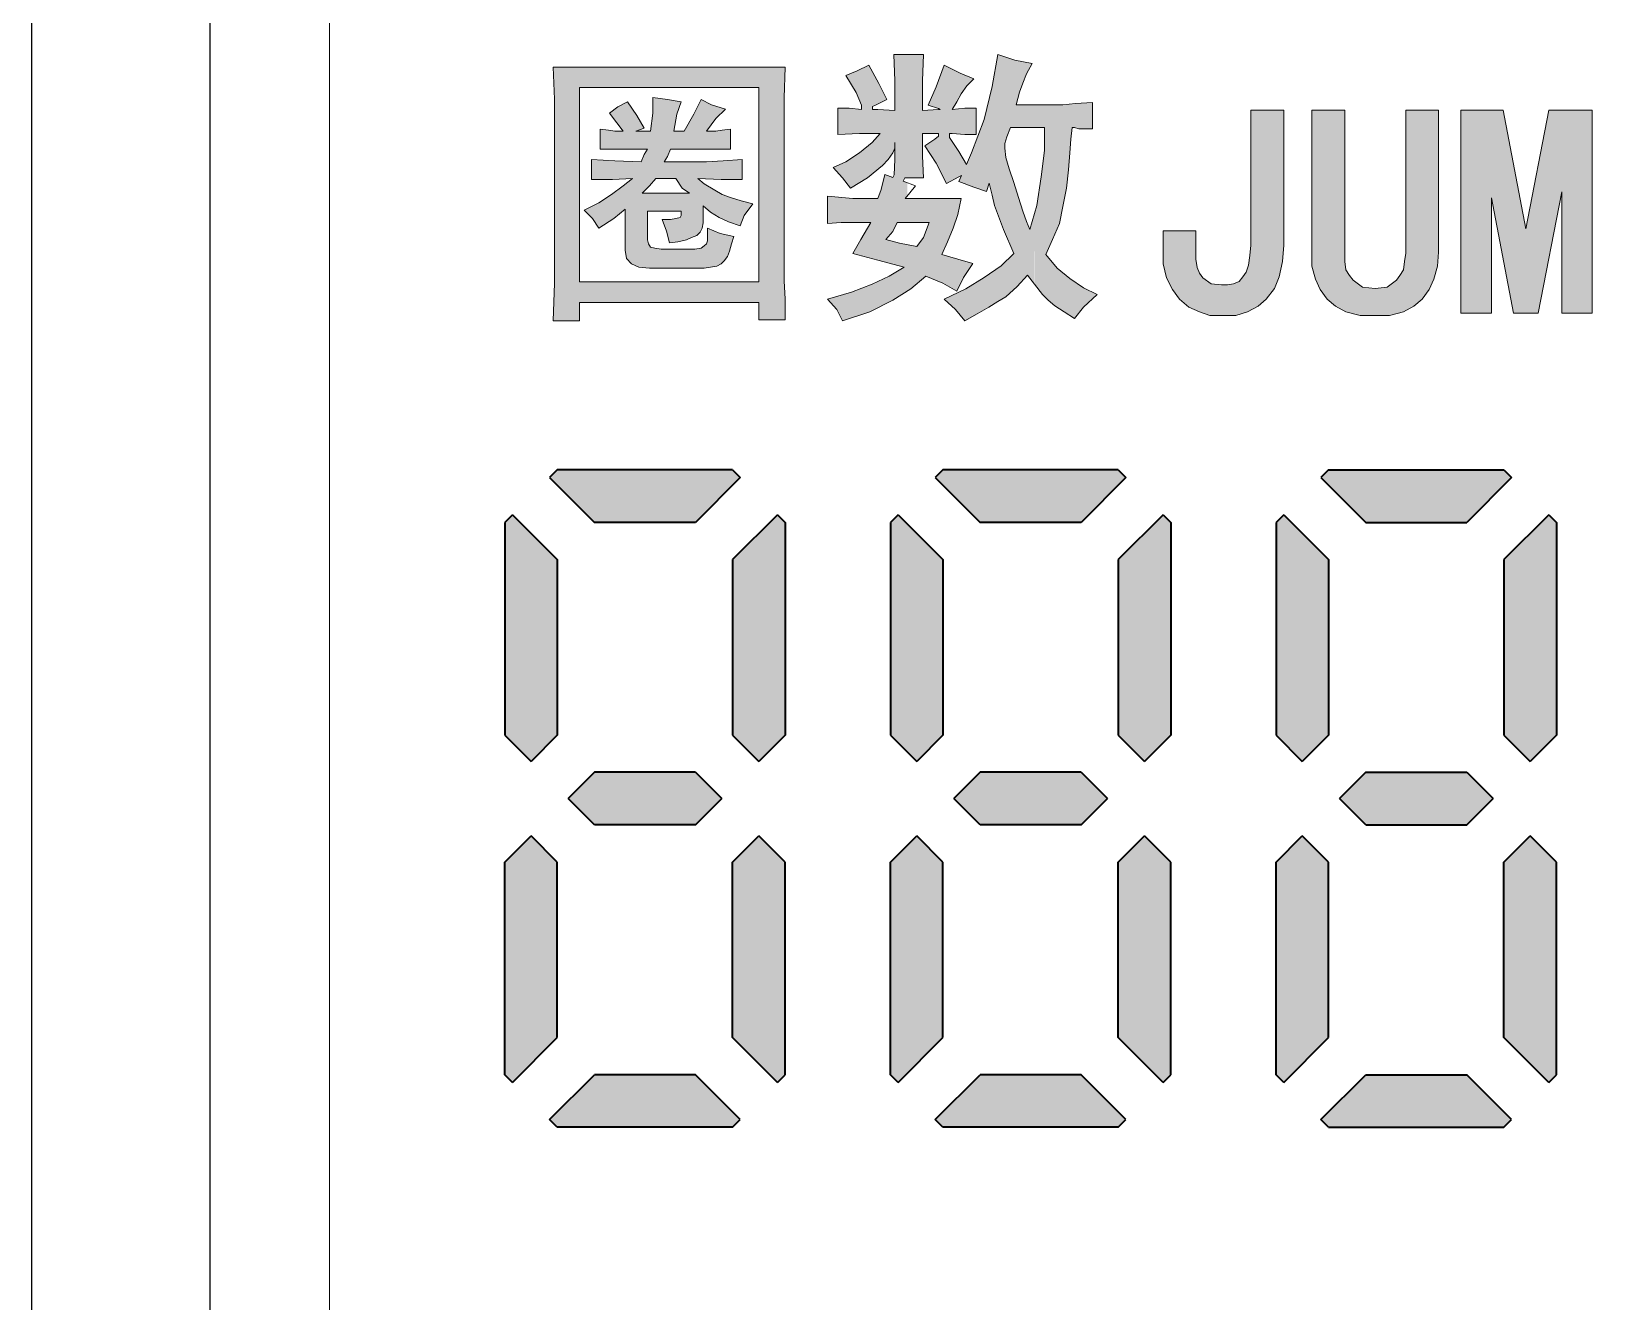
# Model space of a CAD drawing. Header units: millimetres. Extents: x -13 to 383, y -156 to 81.
# Drawn here: x 342.15 to 352.71, y 33.69 to 42.22 of the extents above; entities that cross this region are included whole.
import ezdxf

# ---------------------------------------------------------------- set-up
doc = ezdxf.new("R2010")
doc.units = ezdxf.units.MM
doc.header["$LTSCALE"] = 0.5
doc.layers.get('0').update_dxf_attribs({"lineweight": 18})
doc.layers.add('粗实线层', color=7, linetype='Continuous', lineweight=35)

msp = doc.modelspace()

# ---------------------------------------------------------------- hatches: boundary and pattern name
at = {"layer": '粗实线层', "linetype": 'Continuous'}
h = msp.add_hatch(color=8, dxfattribs=at)
h.paths.add_polyline_path([(347.833835379355, 41.09418986810644), (347.8396068954837, 41.10958057778379), (347.8568450920886, 41.15554910206373), (347.8798548048232, 41.25525785724446), (347.9343743470611, 41.2357865921592), (347.9424972456696, 41.25277945474249), (347.948883943025, 41.35496661242522), (347.948883943025, 41.43166565487198), (347.933544134536, 41.40098603789332), (347.9028645175568, 41.35496661242522), (347.8645149963331, 41.31661709120189), (347.7648062411531, 41.23224814451049), (347.6497576774831, 41.1632190063084), (347.5960683477703, 41.23224814451049), (347.534709113813, 41.30127728271259), (347.6190780605039, 41.33962680393589), (347.7111169114403, 41.40098603789332), (347.7954858581313, 41.47001517609542), (347.849175187844, 41.53137441005271), (347.7111169114403, 41.53137441005271), (347.5653887307911, 41.52370450580804), (347.5653887307911, 41.70011230343556), (347.6420877732374, 41.70011230343556), (347.7250599866363, 41.6924423991909), (347.7250599866363, 41.72048441519311), (347.6881071987057, 41.80494793046216), (347.6190780605039, 41.91999649413222), (347.6957771029502, 41.95067611111088), (347.7724761453977, 41.98902563233432), (347.8415052835995, 41.86630716441945), (347.8951946133122, 41.75892850499406), (347.8184955708659, 41.72057898377074), (347.7986008429764, 41.71063161982613), (347.7986008429764, 41.6924423991909), (347.833835379355, 41.6924423991909), (347.948883943025, 41.68477249494623), (347.948883943025, 41.88419000530757), (347.9412140387805, 42.06059780293509), (348.0329274321113, 42.06059780293509), (348.0329274321113, 41.23224814451049), (348.0141939606679, 41.23224814451049), (348.0038130437385, 41.21053157467858), (348.0329274321113, 41.19933373299671), (348.0329274321113, 41.11295780671171), (348.0179130812269, 41.09418986810644), (348.0329274321113, 41.09418986810644), (348.0329274321113, 40.93312187896828), (347.9642237515141, 40.93312187896825), (347.933544134536, 40.87176264501082), (347.8875247090677, 40.81807331529819), (347.9795635600032, 40.7950636025642), (348.0329274321113, 40.78439082814253), (348.0329274321113, 40.47368295131517), (347.933544134536, 40.41156839033056), (347.7801460496422, 40.3348693478838), (347.5960683477703, 40.27351011392636), (347.5577188265466, 40.35020915637313), (347.4963595925893, 40.41923829457519), (347.6574275817276, 40.46525772004318), (347.7954858581313, 40.51894704975595), (347.9105344218013, 40.57263637946858), (348.0102431769823, 40.63399561342601), (347.833835379355, 40.68001503889414), (347.6650974859721, 40.7260344643621), (347.7187868156849, 40.81807331529819), (347.7878159538867, 40.93312187896825), (347.7264567199294, 40.93312187896825), (347.6650974859721, 40.93312187896825), (347.5883984435258, 40.93312187896825), (347.4963595925893, 40.92545197472359), (347.4963595925893, 41.10952967659574), (347.6650974859721, 41.09418986810644)], flags=0)
h.paths.add_polyline_path([(348.0329274321113, 40.93312187896825), (348.0329274321113, 41.03616702353045), (348.0329274321113, 41.09418986810647), (348.2863597297907, 41.09418986810644), (348.3937383892163, 41.09418986810644), (348.3707286764816, 40.98681120868102), (348.3400490595035, 40.89477235774493), (348.3016995382798, 40.80273350680886), (348.263350017056, 40.71836456011744), (348.3707286764816, 40.68768494313866), (348.4704374316626, 40.65700532616), (348.4090781977053, 40.56496647522391), (348.3630587722371, 40.47292762428785), (348.2710199213017, 40.52661695400062), (348.1559713576316, 40.57263637946858), (348.0562626024505, 40.48826743277718), (348.0329274321113, 40.47368295131517), (348.0329274321113, 40.78439082814251), (348.0946121236732, 40.77205388983009), (348.1406315491415, 40.83341312378749), (348.1789810703652, 40.93312187896825)], flags=0)
h = msp.add_hatch(color=8, dxfattribs=at)
h.paths.add_polyline_path([(348.8863600003056, 41.56972393127614), (348.8863600003056, 41.61200458970453), (348.8863600003056, 41.72312201616953), (349.0763598669921, 41.72312201616953), (349.160728813683, 41.73079192041419), (349.2757773773531, 41.73846182465886), (349.2757773773531, 41.56205402703137), (349.2220880476403, 41.56205402703137), (349.1837385264176, 41.56205402703137), (349.1530589094385, 41.56972393127614), (349.1377191009494, 41.56972393127614), (349.1300491967049, 41.49302488882941), (349.1223792924593, 41.40098603789332), (349.1147093882147, 41.28593747422326), (349.0993695797257, 41.1632190063084), (349.0763598669921, 41.04050053839364), (349.0533501542575, 40.92545197472359), (349.0073307287892, 40.81807331529819), (348.9613113033221, 40.71836456011744), (349.0380103457684, 40.62632570918134), (349.1223792924593, 40.55729657097928), (349.2144181433958, 40.49593733702196), (349.3064569943323, 40.44991791155385), (349.2144181433958, 40.36554896486243), (349.1530589094385, 40.28884992241569), (349.0840297712367, 40.3348693478838), (349.0226705372793, 40.37321886910709), (348.9766511118111, 40.41156839033056), (348.9383015905874, 40.44991791155385), (348.8846122608746, 40.51894704975595), (348.8863600003056, 41.00059820093122), (348.8999520693648, 41.04817044263831), (348.9306316863428, 41.23991804875516), (348.9536413990775, 41.41632584638265), (348.9536413990775, 41.56972393127614)], flags=0)
h.paths.add_polyline_path([(348.547136474109, 41.6234132609888), (348.5543504455188, 41.65329971397196), (348.6008258038217, 41.84584048408428), (348.6391753250454, 42.06059780293509), (348.7542238887155, 42.02224828171177), (348.8692724523856, 41.99923856897777), (348.8309229311619, 41.93020943077568), (348.8079132184283, 41.86885019681824), (348.7849035056936, 41.80749096286095), (348.7618937929601, 41.72312201616953), (348.8863600003056, 41.72312201616953), (348.8863600003056, 41.56972393127614), (348.7235442717374, 41.56972393127614), (348.7005345590027, 41.50836469731874), (348.6851947505137, 41.46234527185061), (348.6851947505137, 41.43166565487198), (348.6928646547582, 41.37030642091455), (348.7158743674918, 41.29360737846793), (348.746553984471, 41.20156852753183), (348.7772336014491, 41.10185977235108), (348.8079132184283, 41.00982092141501), (348.8309229311619, 40.94079178321292), (348.8539326438965, 40.88710245350029), (348.8863600003056, 41.00059820093125), (348.8863600003056, 40.51669995620196), (348.8385928354074, 40.58030628371338), (348.7695636972045, 40.50360724126662), (348.6928646547582, 40.43457810306452), (348.6391753250454, 40.40389848608589), (348.5778160910882, 40.36554896486243), (348.5011170486418, 40.31952953939447), (348.4167481019498, 40.27351011392636), (348.3553888679925, 40.35020915637313), (348.2786898255462, 40.41923829457519), (348.4244180061943, 40.48826743277718), (348.547136474109, 40.56496647522391), (348.662185037779, 40.64166551767067), (348.746553984471, 40.7260344643621), (348.6775248462691, 40.88710245350029), (348.6161656123119, 41.04817044263831), (348.6008258038217, 41.11719958084041), (348.5811031929071, 41.19609002449982), (348.5624762825991, 41.1402092935744), (348.4781073359071, 41.17088891055306), (348.3783985807261, 41.2092384317765), (348.3957050313296, 41.2485712740569), (348.3783985807261, 41.23991804875516), (348.2940296340352, 41.19389862328717), (348.2250004958334, 41.33195689969122), (348.148301453386, 41.44700546336131), (348.2173305915889, 41.49302488882941), (348.2419838552325, 41.51219964944099), (348.2419838552325, 41.53137441005271), (348.1329616448969, 41.53137441005271), (348.1329616448969, 41.37797632515921), (348.1406315491415, 41.23224814451049), (348.0329274321113, 41.23224814451049), (348.0329274321113, 41.65329971397196), (348.0329274321113, 42.06059780293509), (348.1406315491415, 42.06059780293509), (348.1329616448969, 41.88419000530757), (348.1329616448969, 41.68477249494623), (348.2403403043224, 41.6924423991909), (348.2531574839373, 41.6924423991909), (348.2403403043224, 41.69756927103674), (348.1713111661206, 41.72057898377074), (348.2250004958334, 41.84329745168549), (348.2786898255462, 41.98902563233432), (348.3860684849717, 41.93533630262155), (348.4781073359071, 41.89698678139825), (348.4320879104389, 41.85096735593012), (348.3937383892163, 41.7972780262175), (348.3630587722371, 41.74358869650473), (348.3323709938491, 41.6924423991909), (348.4167481019498, 41.70011230343556), (348.4934471443962, 41.70011230343556), (348.4934471443962, 41.65329971397199), (348.4934471443962, 41.52370450580804), (348.4167481019498, 41.52370450580804), (348.3323791552589, 41.53137441005271), (348.3155247115726, 41.53137441005271), (348.3155247115726, 41.50296674586974), (348.3783985807261, 41.40865594213798), (348.428595208049, 41.32332167569044), (348.4627675274181, 41.40098603789332)], flags=0)
h = msp.add_hatch(color=8, dxfattribs=at)
h.paths.add_polyline_path([(345.6632524781127, 41.76147153739285), (345.6585126066315, 41.89418793886549), (345.6555825738682, 41.97622885624381), (346.3581807257087, 41.97622885624381), (346.3581807257087, 41.83817057983961), (345.8319903714956, 41.83817057983961), (345.8319903714956, 40.53428685824528), (346.3581807257087, 40.53428685824528), (346.3581807257087, 40.39622858184126), (345.8319903714956, 40.39622858184123), (345.8319903714956, 40.27351011392636), (345.6555825738682, 40.27351011392636), (345.6632524781127, 40.52661695400062), (345.6632524781127, 40.77205388983009), (345.6632524781127, 41.5543841227867)], flags=0)
h.paths.add_polyline_path([(346.3581807257087, 41.83817057983961), (346.3581807257087, 41.91712967456965), (346.3581807257087, 41.97622885624381), (347.2125731355364, 41.97622885624381), (347.2049032312918, 41.76914144163752), (347.2049032312918, 41.5543841227867), (347.2049032312918, 40.76438398558543), (347.2049032312918, 40.65700532616), (347.2049032312918, 40.54195676248995), (347.2125731355364, 40.41923829457519), (347.2125731355364, 40.28118001817114), (347.036165337909, 40.28118001817114), (347.036165337909, 40.39622858184123), (346.3581807257087, 40.39622858184123), (346.3581807257087, 40.53428685824528), (347.036165337909, 40.53428685824528), (347.036165337909, 41.83817057983961)], flags=0)
h = msp.add_hatch(color=8, dxfattribs=at)
h.paths.add_polyline_path([(346.5347683576265, 41.54603926696848), (346.5983856113932, 41.65913660699874), (346.6478656976569, 41.7580967795252), (346.7185515351755, 41.72275386076578), (346.81044312395, 41.69447952575817), (346.7468258701823, 41.63086227199113), (346.6832086164156, 41.54603926696848), (346.7114829514235, 41.54603926696848), (346.7468258701823, 41.54603926696848), (346.7892373726941, 41.55310785072044), (346.8457860427098, 41.56017643447228), (346.8457860427098, 41.4258733431864), (346.7397572864314, 41.4258733431864), (346.6620028651598, 41.4258733431864), (346.442876768852, 41.4258733431864), (346.4216710175961, 41.37639325692317), (346.4004652663402, 41.34105033816374), (346.6832086164156, 41.34105033816374), (346.7963059564461, 41.34811892191556), (346.9235404639804, 41.35518750566752), (346.9235404639804, 41.22088441438152), (346.7821687889421, 41.22088441438152), (346.626659946401, 41.22795299813347), (346.6690714489117, 41.19261007937405), (346.7397572864314, 41.15019857686264), (346.7892373726941, 41.12192424185517), (346.8457860427098, 41.10071849059941), (346.9164718802284, 41.07951273934378), (346.994226301499, 41.05830698808816), (346.9376776314843, 40.98055256681732), (346.9094032964765, 40.90986672929847), (346.8316488752059, 40.93814106430594), (346.7680316214382, 40.96641539931352), (346.7114829514235, 41.00175831807294), (346.6620028651598, 41.04416982058436), (346.6620028651598, 40.97348398306548), (346.6620028651598, 40.93107248055409), (346.6549342814078, 40.89572956179467), (346.6407971139049, 40.86745522678706), (346.619591362649, 40.84624947553144), (346.5842484438892, 40.83211230802763), (346.5489055251294, 40.81797514052383), (346.4923568551147, 40.80383797302002), (346.4358081851, 40.79676938926821), (346.4146024338442, 40.8745238105389), (346.3863280988363, 40.95227823180971), (346.442876768852, 40.95227823180971), (346.4782196876108, 40.9593468155617), (346.5064940226187, 40.96641539931352), (346.5135626063706, 40.98055256681732), (346.5135626063706, 41.00882690182479), (346.3581807257087, 41.00882690182479), (346.3581807257087, 41.12899282560701), (346.5701112763853, 41.12899282560701), (346.5206311901226, 41.16433574436644), (346.4782196876108, 41.22795299813347), (346.3581807257087, 41.22795299813347), (346.3581807257087, 41.65559388754238), (346.3581807257087, 41.76716682122341), (346.4216710175961, 41.7580967795252), (346.5135626063706, 41.74395961202154), (346.4852882713627, 41.65913660699874), (346.4640825201068, 41.54603926696848)], flags=0)
h.paths.add_polyline_path([(346.0823789975049, 41.60258793698367), (346.0625644337279, 41.62806380469743), (346.0328989112422, 41.6662051907507), (346.0894475812569, 41.70861669326197), (346.1530648350235, 41.74395961202154), (346.2166820887912, 41.6520680232469), (346.2661621750539, 41.56724501822424), (346.2096135050393, 41.54603926696848), (346.3085736775657, 41.54603926696848), (346.3227108450697, 41.6662051907507), (346.3227108450697, 41.77223394702901), (346.3581807257087, 41.76716682122341), (346.3581807257087, 41.2279529981335), (346.3439165963255, 41.22795299813347), (346.3015050938138, 41.17847291187024), (346.2520250075511, 41.12899282560701), (346.3581807257087, 41.12899282560701), (346.3581807257087, 41.00882690182482), (346.2873679263098, 41.00882690182479), (346.2873679263098, 40.81797514052383), (346.2944365100618, 40.78970080551625), (346.3085736775657, 40.7684950542606), (346.3368480125736, 40.76142647050878), (346.3581807257087, 40.75787101831949), (346.3581807257087, 40.62712337922275), (346.3015050938138, 40.62712337922275), (346.2308192562951, 40.63419196297471), (346.1813391700314, 40.65539771423036), (346.1459962512726, 40.69074063298979), (346.1389276675206, 40.74728930300498), (346.1389276675206, 41.02296406932871), (346.061173246249, 40.9593468155617), (345.9622130737226, 40.89572956179467), (345.9198015712118, 40.9593468155617), (345.8632529011961, 41.01589548557675), (345.9622130737226, 41.06537557183998), (346.0470360787461, 41.12192424185517), (346.1247905000167, 41.17847291187024), (346.1884077537834, 41.22795299813347), (346.0541046624982, 41.22088441438152), (345.9127329874599, 41.22088441438152), (345.9127329874599, 41.35518750566752), (346.068241830001, 41.34811892191556), (346.2449564237991, 41.34105033816374), (346.2661621750539, 41.39053042442697), (346.2873679263098, 41.4258733431864), (346.1106533325128, 41.4258733431864), (345.9692816574745, 41.4258733431864), (345.9692816574745, 41.56017643447228), (346.0258303274903, 41.55310785072044), (346.068241830001, 41.54603926696848), (346.1035847487609, 41.54603926696848), (346.1247905000167, 41.54603926696848)], flags=0)
h = msp.add_hatch(color=8, dxfattribs=at)
h.paths.add_polyline_path([(353.4235322439735, 41.19892271860022), (353.4278801972092, 41.2380542977269), (353.4314026150166, 41.26975605799697), (353.4235322439735, 41.33271902634971), (353.4077915018852, 41.3799412526142), (353.3920507597968, 41.41929310783468), (353.3605692756202, 41.45077459201096), (353.3290877914434, 41.47438570514322), (353.2818655651795, 41.49012644723143), (353.2267729678713, 41.49799681827545), (353.2234951351742, 41.68650301180455), (353.3133470493561, 41.67901535228944), (353.399921130841, 41.65540423915718), (353.4707544702375, 41.61605238393673), (353.5337174385898, 41.56883015767221), (353.5809396648548, 41.5058671893195), (353.6202915200757, 41.43503384992275), (353.6439026332072, 41.35633013948194), (353.6517730042513, 41.26975605799697), (353.6439026332072, 41.17531160546798), (353.6202915200757, 41.08873752398301), (353.5809396648548, 41.01790418458626), (353.5337174385898, 40.95494121623352), (353.4707544702375, 40.90771898996903), (353.3920507597968, 40.86836713474855), (353.305476678312, 40.84475602161632), (353.2234951351742, 40.84475602161632), (353.2234951351742, 41.02577455563028), (353.2818655651795, 41.03364492667433), (353.3290877914434, 41.04938566876254), (353.3605692756202, 41.0729967818948), (353.3920507597968, 41.10447826607123), (353.4077915018852, 41.14383012129156)], flags=0)
h.paths.add_polyline_path([(353.8091804251337, 41.26188568695295), (353.8091804251337, 41.26902564092751), (353.8091804251337, 41.31697828426149), (353.8091804251337, 41.39568199470227), (353.8327915382652, 41.47438570514322), (353.8721433934861, 41.53734867349593), (353.91936561975, 41.59244127080447), (353.9823285881034, 41.63966349706897), (354.0531619274999, 41.67114498124539), (354.1239952668964, 41.69475609437765), (354.2105693483812, 41.7026264654217), (354.3050138009102, 41.68688572333349), (354.3915878823961, 41.66327461020123), (354.4624212217926, 41.6239227549809), (354.5175138191008, 41.56883015767221), (354.5568656743216, 41.5058671893195), (354.5883471584983, 41.43503384992275), (354.6040879005856, 41.35633013948194), (354.6119582716298, 41.27762642904102), (354.3915878823961, 41.27762642904102), (354.383717511352, 41.37207088157004), (354.3443656561311, 41.4429042209668), (354.3207545429985, 41.46651533409917), (354.2892730588229, 41.49012644723143), (354.2499212036021, 41.49799681827545), (354.2105693483812, 41.5058671893195), (354.1318656379406, 41.49012644723143), (354.0767730406324, 41.45864496305501), (354.0374211854115, 41.41142273679048), (354.0295508143674, 41.34058939739373), (354.0374211854115, 41.28549680008518), (354.0689026695882, 41.23827457382055), (354.0925137827207, 41.20679308964426), (354.1397360089847, 41.183181976512), (354.202698977337, 41.15170049233572), (354.2892730588229, 41.1202190081593), (354.3679767692636, 41.08873752398301), (354.4388101086601, 41.04151529771849), (354.5017730770124, 41.00216344249804), (354.5489953032774, 40.9470708451895), (354.5962175295414, 40.89984861892498), (354.619828642674, 40.84475602161632), (354.6434397558065, 40.78179305326358), (354.6513101268506, 40.71883008491102), (354.6434397558065, 40.63225600342605), (354.619828642674, 40.54568192194108), (354.5804767874541, 40.47484858254433), (354.5253841901449, 40.41975598523564), (354.4624212217926, 40.37253375897114), (354.3915878823961, 40.33318190375081), (354.3050138009102, 40.30957079061841), (354.2105693483812, 40.30957079061841), (354.1082545248091, 40.30957079061841), (354.0216804433232, 40.33318190375081), (353.9508471039267, 40.37253375897114), (353.8878841355744, 40.41975598523564), (353.8406619093093, 40.48271895358835), (353.8013100540895, 40.5535522929851), (353.777698940957, 40.62438563238186), (353.777698940957, 40.71095971386683), (353.777698940957, 40.78179305326358), (353.9980693301918, 40.78179305326358), (353.9980693301918, 40.71883008491102), (353.9980693301918, 40.66373748760233), (354.013810072279, 40.61651526133784), (354.0295508143674, 40.57716340611736), (354.061032298544, 40.54568192194108), (354.1239952668964, 40.49845969567656), (354.2105693483812, 40.49058932463254), (354.2577915746463, 40.49058932463254), (354.3050138009102, 40.49845969567656), (354.3443656561311, 40.52207080880882), (354.3758471403078, 40.54568192194108), (354.4151989955276, 40.61651526133784), (354.4309397376159, 40.69521897177876), (354.4073286244834, 40.76605231117551), (354.3601063982194, 40.82901527952811), (354.2814026877788, 40.88410787683677), (354.1633471221172, 40.9470708451895), (354.0767730406324, 40.97855232936578), (354.0059397012359, 41.01790418458626), (353.9429767328825, 41.0572560398067), (353.8878841355744, 41.10447826607123), (353.8564026513977, 41.15170049233572), (353.824921167221, 41.19892271860022)], flags=0)
h.paths.add_polyline_path([(352.7939025604461, 40.32531153270662), (352.7939025604461, 41.42388235693051), (352.7939025604461, 41.68688572333349), (353.2189025968271, 41.68688572333349), (353.2234951351742, 41.68650301180455), (353.2234951351742, 41.49799681827545), (353.1716803705621, 41.5058671893195), (353.0142729496808, 41.5058671893195), (353.0142729496808, 41.02577455563028), (353.1716803705621, 41.02577455563028), (353.2267729678713, 41.02577455563028), (353.2234951351742, 40.84475602161635), (353.211032225783, 40.84475602161632), (353.0142729496808, 40.84475602161632), (353.0142729496808, 40.32531153270662)], flags=0)
h.paths.add_polyline_path([(352.1839488045296, 40.89029173979995), (352.2728277691435, 41.35161588946244), (352.3374210398894, 41.68688572333349), (352.6286247685206, 41.68688572333349), (352.6286247685206, 40.32531153270662), (352.4239951213742, 40.32531153270662), (352.4239951213742, 41.139723840747), (352.2665877004929, 40.32531153270662), (352.1013099085663, 40.32531153270662), (351.9517728587292, 41.09900322534489), (351.9517728587292, 40.32531153270662), (351.7471432115828, 40.32531153270662), (351.7471432115828, 41.35161588946244), (351.7471432115828, 41.68688572333349), (352.0304765691698, 41.68688572333349), (352.0950698399158, 41.35161588946244)], flags=0)
h.paths.add_polyline_path([(351.377235772511, 40.72670045595504), (351.377235772511, 41.34129210839561), (351.377235772511, 41.68688572333349), (351.5976061617446, 41.68688572333349), (351.5976061617446, 40.73457082699909), (351.5897357907015, 40.64012637447007), (351.566124677569, 40.5535522929851), (351.5346431933923, 40.48271895358835), (351.4874209671283, 40.41975598523564), (351.4323283698191, 40.37253375897114), (351.3614950304226, 40.33318190375081), (351.2670505778936, 40.30957079061841), (351.1726061253646, 40.30957079061841), (351.0702913017914, 40.30957079061841), (350.9758468492624, 40.33318190375081), (350.9050135098659, 40.37253375897114), (350.8499209125567, 40.41975598523564), (350.8026986862927, 40.48271895358835), (350.771217202116, 40.5535522929851), (350.7476060889835, 40.64012637447007), (350.7476060889835, 40.73457082699909), (350.7476060889835, 41.34129210839555), (350.7476060889835, 41.68688572333349), (350.9679764782182, 41.68688572333349), (350.9679764782182, 41.34129210839555), (350.9679764782182, 40.72670045595504), (350.9679764782182, 40.67160785864638), (350.9758468492624, 40.61651526133784), (350.9994579623949, 40.57716340611736), (351.0230690755274, 40.54568192194108), (351.0860320438798, 40.49845969567656), (351.1726061253646, 40.49058932463254), (351.2513098358053, 40.49845969567656), (351.3142728041576, 40.54568192194108), (351.3378839172901, 40.57716340611736), (351.3614950304226, 40.61651526133784), (351.3693654014668, 40.67160785864638)], flags=0)
h.paths.add_polyline_path([(350.3383467946919, 40.78179305326358), (350.3383467946919, 41.28967320306128), (350.3383467946919, 41.68688572333349), (350.5587171839255, 41.68688572333349), (350.5587171839255, 40.78179305326358), (350.5508468128813, 40.67160785864638), (350.5272356997499, 40.56929303507331), (350.4957542155732, 40.49058932463254), (350.440661618265, 40.41975598523564), (350.3855690209558, 40.37253375897114), (350.3147356815593, 40.33318190375081), (350.2360319711187, 40.30957079061841), (350.1494578896338, 40.30957079061841), (350.0628838081479, 40.30957079061841), (349.9920504687515, 40.33318190375081), (349.9212171293549, 40.3646633879271), (349.8582541610027, 40.41975598523564), (349.8110319347376, 40.48271895358835), (349.7716800795178, 40.56142266402929), (349.7480689663853, 40.65586711655828), (349.7480689663853, 40.77392268221956), (349.7480689663853, 40.87623750579274), (349.968439355619, 40.87623750579274), (349.968439355619, 40.7503115690873), (349.968439355619, 40.68734860073459), (349.9763097266631, 40.63225600342605), (349.9920504687515, 40.59290414820558), (350.015661581884, 40.56142266402929), (350.0707541791921, 40.52207080880882), (350.1415875185897, 40.51420043776477), (350.1809393738095, 40.51420043776477), (350.2202912290304, 40.52207080880882), (350.2596430842501, 40.53781155089703), (350.2832541973826, 40.56929303507331), (350.3068653105151, 40.60077451924963), (350.3226060526035, 40.64799674551426), (350.3304764236477, 40.71095971386683)], flags=0)
msp.add_hatch(color=8, dxfattribs=at).paths.add_polyline_path([(346.3581807257087, 40.62712337922275), (346.3581807257087, 40.72415941795407), (346.3581807257087, 40.75787101831952), (346.3792595150843, 40.75435788675679), (346.6054541951451, 40.75435788675679), (346.6478656976569, 40.76142647050878), (346.6690714489117, 40.77556363801244), (346.6832086164156, 40.78970080551625), (346.6902772001677, 40.81090655677187), (346.6902772001677, 40.84624947553144), (346.6902772001677, 40.89572956179467), (346.7751002051901, 40.8603866430351), (346.8669917939646, 40.83918089177948), (346.8528546264607, 40.78970080551625), (346.8387174589578, 40.74022071925302), (346.8245802914539, 40.70487780049359), (346.803374540198, 40.67660346548598), (346.7821687889421, 40.65539771423036), (346.7538944539343, 40.64126054672656), (346.7114829514235, 40.63419196297471), (346.6690714489117, 40.62712337922275)], flags=0)
h = msp.add_hatch(color=8, dxfattribs=at)
h.paths.add_polyline_path([(345.9324252007312, 38.92056893629652), (345.667164550203, 39.18582958676961), (345.6311710618352, 39.22182307512998), (345.6828581006315, 39.27351011392628), (346.8593286928939, 39.27351011392628), (346.9110157314279, 39.22182307512992), (346.6097615925318, 38.92056893629643)], flags=0)
h.paths.add_polyline_path([(346.8593286926314, 37.49366544270075), (346.8593286926314, 38.46259070297157), (346.8593286926315, 38.67100183654378), (347.1605828314688, 38.97225597508896), (347.2122698702315, 38.92056893632622), (347.2122698702314, 37.4936654428034), (347.0357992815319, 37.31719485410594)], flags=0)
h.paths.add_polyline_path([(345.9324252006041, 36.89115716517472), (345.8429223168549, 36.98066004891473), (345.7559546117949, 37.06762775396561), (345.9324252006041, 37.24409834267783), (346.6097615926103, 37.24409834272632), (346.7862321814267, 37.06762775392809), (346.6097615926588, 36.89115716517472)], flags=0)
h.paths.add_polyline_path([(345.3299169230316, 37.49366544280352), (345.3299169230316, 38.0655183746118), (345.3299169230316, 38.92056893649038), (345.3816039617943, 38.97225597508901), (345.6828581006459, 38.67100183630018), (345.6828581006315, 37.4936654427008), (345.5063875119322, 37.31719485410599)], flags=0)
h.paths.add_polyline_path([(345.3299169230316, 35.21468657136219), (345.3299169230316, 36.2290588559481), (345.3299169230316, 36.64159006504912), (345.506387511731, 36.81806065374656), (345.6828581005885, 36.64159006510869), (345.6828581006315, 35.46425367137405), (345.3816039617943, 35.16299953276356)], flags=0)
h.paths.add_polyline_path([(345.6311710618352, 34.91343243272266), (345.8052145410626, 35.08747591191388), (345.9324252007312, 35.21468657155611), (346.6097615923719, 35.2146865715263), (346.9110157314279, 34.91343243272274), (346.8593286926315, 34.86174539392636), (345.6828581006315, 34.8617453939263)], flags=0)
h.paths.add_polyline_path([(346.8593286926314, 35.46425367157008), (346.8593286926314, 35.72562786820635), (346.8593286926314, 36.64159006515189), (347.0357992813308, 36.8180606537467), (347.2122698701883, 36.64159006510877), (347.2122698702315, 35.21468657123165), (347.1605828314688, 35.16299953276368)], flags=0)
h = msp.add_hatch(color=8, dxfattribs=at)
h.paths.add_polyline_path([(348.5206605031314, 38.92056893629652), (348.2553998526031, 39.18582958676961), (348.2194063642352, 39.22182307512998), (348.2710934030316, 39.27351011392636), (349.447563995294, 39.27351011392636), (349.4992510338279, 39.22182307512992), (349.1979968949317, 38.92056893629643)], flags=0)
h.paths.add_polyline_path([(349.4475639950313, 37.49366544270075), (349.4475639950314, 38.46259070297157), (349.4475639950314, 38.67100183654378), (349.7488181338688, 38.97225597508896), (349.8005051726316, 38.92056893632622), (349.8005051726315, 37.49366544280346), (349.6240345839319, 37.31719485410594)], flags=0)
h.paths.add_polyline_path([(348.5206605030042, 36.8911571651748), (348.4311576192549, 36.98066004891473), (348.344189914195, 37.06762775396561), (348.5206605030042, 37.24409834267783), (349.1979968950103, 37.24409834272632), (349.3744674838268, 37.06762775392809), (349.1979968950588, 36.89115716517472)], flags=0)
h.paths.add_polyline_path([(347.9181522254315, 37.49366544280352), (347.9181522254315, 38.0655183746118), (347.9181522254315, 38.92056893649044), (347.9698392641943, 38.97225597508901), (348.2710934030459, 38.67100183630018), (348.2710934030316, 37.4936654427008), (348.0946228143322, 37.31719485410599)], flags=0)
h.paths.add_polyline_path([(347.9181522254315, 35.21468657136219), (347.9181522254315, 36.2290588559481), (347.9181522254315, 36.64159006504912), (348.0946228141309, 36.81806065374656), (348.2710934029884, 36.64159006510869), (348.2710934030316, 35.46425367137405), (347.9698392641943, 35.16299953276356)], flags=0)
h.paths.add_polyline_path([(348.2194063642352, 34.91343243272266), (348.3934498434626, 35.08747591191388), (348.5206605031314, 35.21468657155611), (349.1979968947718, 35.2146865715263), (349.4992510338279, 34.91343243272274), (349.4475639950314, 34.86174539392636), (348.2710934030316, 34.8617453939263)], flags=0)
h.paths.add_polyline_path([(349.4475639950314, 35.46425367157008), (349.4475639950314, 35.72562786820635), (349.4475639950313, 36.64159006515189), (349.6240345837307, 36.8180606537467), (349.8005051725882, 36.64159006510877), (349.8005051726316, 35.21468657123165), (349.7488181338688, 35.16299953276368)], flags=0)
h = msp.add_hatch(color=8, dxfattribs=at)
h.paths.add_polyline_path([(351.786232197587, 38.92056893629652), (352.0514928481153, 39.18582958676961), (352.0874863364831, 39.22182307512998), (352.0357992976867, 39.27351011392628), (350.8593287054243, 39.27351011392628), (350.8076416668904, 39.22182307512992), (351.1088958057865, 38.92056893629643)], flags=0)
h.paths.add_polyline_path([(350.8593287056869, 37.49366544270075), (350.8593287056868, 38.46259070297157), (350.8593287056868, 38.67100183654378), (350.5580745668495, 38.97225597508896), (350.5063875280868, 38.92056893632622), (350.5063875280869, 37.4936654428034), (350.6828581167863, 37.31719485410594)], flags=0)
h.paths.add_polyline_path([(351.7862321977142, 36.89115716517472), (351.8757350814635, 36.98066004891473), (351.9627027865234, 37.06762775396561), (351.7862321977142, 37.24409834267783), (351.108895805708, 37.24409834272632), (350.9324252168915, 37.06762775392809), (351.1088958056595, 36.89115716517472)], flags=0)
h.paths.add_polyline_path([(352.3887404752867, 37.49366544280352), (352.3887404752867, 38.0655183746118), (352.3887404752867, 38.92056893649038), (352.337053436524, 38.97225597508901), (352.0357992976724, 38.67100183630018), (352.0357992976867, 37.4936654427008), (352.2122698863861, 37.31719485410599)], flags=0)
h.paths.add_polyline_path([(352.3887404752867, 35.21468657136219), (352.3887404752867, 36.2290588559481), (352.3887404752867, 36.64159006504912), (352.2122698865874, 36.81806065374656), (352.0357992977299, 36.64159006510869), (352.0357992976867, 35.46425367137405), (352.337053436524, 35.16299953276356)], flags=0)
h.paths.add_polyline_path([(352.0874863364831, 34.91343243272266), (351.9134428572556, 35.08747591191388), (351.786232197587, 35.21468657155611), (351.1088958059465, 35.2146865715263), (350.8076416668904, 34.91343243272274), (350.8593287056868, 34.86174539392636), (352.0357992976867, 34.8617453939263)], flags=0)
h.paths.add_polyline_path([(350.8593287056868, 35.46425367157008), (350.8593287056868, 35.72562786820635), (350.8593287056869, 36.64159006515189), (350.6828581169875, 36.8180606537467), (350.5063875281301, 36.64159006510877), (350.5063875280868, 35.21468657123165), (350.5580745668495, 35.16299953276368)], flags=0)

# ---------------------------------------------------------------- linework, layer by layer
at = {"color": 4, "linetype": 'Continuous', "lineweight": 25}
for p, q in [((342.1534459703799, 48.64999987148562), (342.1534459703799, 20.64999900721827)), ((343.3534462602075, 20.64999900721827), (343.3534462602075, 48.64999987148562))]:
    msp.add_line(p, q, dxfattribs=at)
at = {"ltscale": 0.5}
for p, q in [((342.1534459703799, 20.64999900721827), (342.1534459703799, 48.64999987148562)), ((343.3534462602075, 20.64999900721827), (343.3534462602075, 48.64999987148562))]:
    msp.add_line(p, q, dxfattribs=at)
at = {"color": 8, "ltscale": 0.5}
msp.add_line((344.1534462602075, 22.44999900714126), (344.1534462602075, 46.84999987128461), dxfattribs=at)
at = {"color": 8, "lineweight": 0}
for points in [[(348.1329616448969, 41.68477249494623), (348.2403403043224, 41.6924423991909), (348.2531574839373, 41.6924423991909), (348.2403403043224, 41.69756927103674), (348.1713111661206, 41.72057898377074), (348.2250004958334, 41.84329745168549), (348.2786898255462, 41.98902563233432), (348.3860684849717, 41.93533630262155), (348.4781073359071, 41.89698678139825), (348.4320879104389, 41.85096735593012), (348.3937383892163, 41.7972780262175), (348.3630587722371, 41.74358869650473), (348.3323709938491, 41.6924423991909), (348.3323791552589, 41.6924423991909), (348.4167481019498, 41.70011230343556), (348.4934471443962, 41.70011230343556), (348.4934471443962, 41.52370450580804), (348.4167481019498, 41.52370450580804), (348.3323791552589, 41.53137441005271), (348.3155247115726, 41.53137441005271), (348.3155247115726, 41.50296674586974), (348.3783985807261, 41.40865594213798), (348.428595208049, 41.32332167569044), (348.4627675274181, 41.40098603789332), (348.547136474109, 41.6234132609888), (348.6008258038217, 41.84584048408428), (348.6391753250454, 42.06059780293509), (348.7542238887155, 42.02224828171177), (348.8692724523856, 41.99923856897777), (348.8309229311619, 41.93020943077568), (348.8079132184283, 41.86885019681824), (348.7849035056936, 41.80749096286095), (348.7618937929601, 41.72312201616953), (349.0763598669921, 41.72312201616953), (349.160728813683, 41.73079192041419), (349.2757773773531, 41.73846182465886), (349.2757773773531, 41.56205402703137), (349.2220880476403, 41.56205402703137), (349.1837385264176, 41.56205402703137), (349.1530589094385, 41.56972393127614), (349.1377191009494, 41.56972393127614), (349.1300491967049, 41.49302488882941), (349.1223792924593, 41.40098603789332), (349.1147093882147, 41.28593747422326), (349.0993695797257, 41.1632190063084), (349.0763598669921, 41.04050053839364), (349.0533501542575, 40.92545197472359), (349.0073307287892, 40.81807331529819), (348.9613113033221, 40.71836456011744), (349.0380103457684, 40.62632570918134), (349.1223792924593, 40.55729657097928), (349.2144181433958, 40.49593733702196), (349.3064569943323, 40.44991791155385), (349.2144181433958, 40.36554896486243), (349.1530589094385, 40.28884992241569), (349.0840297712367, 40.3348693478838), (349.0226705372793, 40.37321886910709), (348.9766511118111, 40.41156839033056), (348.9383015905874, 40.44991791155385), (348.8846122608746, 40.51894704975595), (348.8385928354074, 40.58030628371338), (348.7695636972045, 40.50360724126662), (348.6928646547582, 40.43457810306452), (348.6391753250454, 40.40389848608589), (348.5778160910882, 40.36554896486243), (348.5011170486418, 40.31952953939447), (348.4167481019498, 40.27351011392636), (348.3553888679925, 40.35020915637313), (348.2786898255462, 40.41923829457519), (348.4244180061943, 40.48826743277718), (348.547136474109, 40.56496647522391), (348.662185037779, 40.64166551767067), (348.746553984471, 40.7260344643621), (348.6775248462691, 40.88710245350029), (348.6161656123119, 41.04817044263831), (348.6008258038217, 41.11719958084041), (348.5811031929071, 41.19609002449982), (348.5624762825991, 41.1402092935744), (348.4781073359071, 41.17088891055306), (348.3783985807261, 41.2092384317765), (348.3957050313296, 41.2485712740569), (348.3783985807261, 41.23991804875516), (348.2940296340352, 41.19389862328717), (348.2250004958334, 41.33195689969122), (348.148301453386, 41.44700546336131), (348.2173305915889, 41.49302488882941), (348.2419838552325, 41.51219964944099), (348.2419838552325, 41.53137441005271), (348.2403403043224, 41.53137441005271), (348.1329616448969, 41.53137441005271), (348.1329616448969, 41.37797632515921), (348.1406315491415, 41.23224814451049), (348.0141939606679, 41.23224814451049), (348.0038130437385, 41.21053157467858), (348.0869422194287, 41.17855881479773), (348.0485926982061, 41.13253938932974), (348.0179130812269, 41.09418986810644), (348.2863597297907, 41.09418986810644), (348.3937383892163, 41.09418986810644), (348.3707286764816, 40.98681120868102), (348.3400490595035, 40.89477235774493), (348.3016995382798, 40.80273350680886), (348.263350017056, 40.71836456011744), (348.3707286764816, 40.68768494313866), (348.4704374316626, 40.65700532616), (348.4090781977053, 40.56496647522391), (348.3630587722371, 40.47292762428785), (348.2710199213017, 40.52661695400062), (348.1559713576316, 40.57263637946858), (348.0562626024505, 40.48826743277718), (347.933544134536, 40.41156839033056), (347.7801460496422, 40.3348693478838), (347.5960683477703, 40.27351011392636), (347.5577188265466, 40.35020915637313), (347.4963595925893, 40.41923829457519), (347.6574275817276, 40.46525772004318), (347.7954858581313, 40.51894704975595), (347.9105344218013, 40.57263637946858), (348.0102431769823, 40.63399561342601), (347.833835379355, 40.68001503889414), (347.6650974859721, 40.7260344643621), (347.7187868156849, 40.81807331529819), (347.7878159538867, 40.93312187896825), (347.7264567199294, 40.93312187896825), (347.6650974859721, 40.93312187896825), (347.5883984435258, 40.93312187896825), (347.4963595925893, 40.92545197472359), (347.4963595925893, 41.10952967659574), (347.6650974859721, 41.09418986810644), (347.833835379355, 41.09418986810644), (347.8568450920886, 41.15554910206373), (347.8798548048232, 41.25525785724446), (347.9343743470611, 41.2357865921592), (347.9424972456696, 41.25277945474249), (347.948883943025, 41.35496661242522), (347.948883943025, 41.47001517609542), (347.948883943025, 41.43166565487198), (347.933544134536, 41.40098603789332), (347.9028645175568, 41.35496661242522), (347.8645149963331, 41.31661709120189), (347.7648062411531, 41.23224814451049), (347.6497576774831, 41.1632190063084), (347.5960683477703, 41.23224814451049), (347.534709113813, 41.30127728271259), (347.6190780605039, 41.33962680393589), (347.7111169114403, 41.40098603789332), (347.7954858581313, 41.47001517609542), (347.849175187844, 41.53137441005271), (347.7111169114403, 41.53137441005271), (347.5653887307911, 41.52370450580804), (347.5653887307911, 41.70011230343556), (347.6420877732374, 41.70011230343556), (347.7250599866363, 41.6924423991909), (347.7250599866363, 41.72048441519311), (347.6881071987057, 41.80494793046216), (347.6190780605039, 41.91999649413222), (347.6957771029502, 41.95067611111088), (347.7724761453977, 41.98902563233432), (347.8415052835995, 41.86630716441945), (347.8951946133122, 41.75892850499406), (347.8184955708659, 41.72057898377074), (347.7986008429764, 41.71063161982613), (347.7986008429764, 41.6924423991909), (347.833835379355, 41.6924423991909), (347.948883943025, 41.68477249494623), (347.948883943025, 41.88419000530757), (347.9412140387805, 42.06059780293509), (348.1406315491415, 42.06059780293509), (348.1329616448969, 41.88419000530757)], [(346.3227108450697, 41.6662051907507), (346.3227108450697, 41.77223394702901), (346.4216710175961, 41.7580967795252), (346.5135626063706, 41.74395961202154), (346.4852882713627, 41.65913660699874), (346.4640825201068, 41.54603926696848), (346.5347683576265, 41.54603926696848), (346.5983856113932, 41.65913660699874), (346.6478656976569, 41.7580967795252), (346.7185515351755, 41.72275386076578), (346.81044312395, 41.69447952575817), (346.7468258701823, 41.63086227199113), (346.6832086164156, 41.54603926696848), (346.7114829514235, 41.54603926696848), (346.7468258701823, 41.54603926696848), (346.7892373726941, 41.55310785072044), (346.8457860427098, 41.56017643447228), (346.8457860427098, 41.4258733431864), (346.7397572864314, 41.4258733431864), (346.6620028651598, 41.4258733431864), (346.442876768852, 41.4258733431864), (346.4216710175961, 41.37639325692317), (346.4004652663402, 41.34105033816374), (346.6832086164156, 41.34105033816374), (346.7963059564461, 41.34811892191556), (346.9235404639804, 41.35518750566752), (346.9235404639804, 41.22088441438152), (346.7821687889421, 41.22088441438152), (346.626659946401, 41.22795299813347), (346.6690714489117, 41.19261007937405), (346.7397572864314, 41.15019857686264), (346.7892373726941, 41.12192424185517), (346.8457860427098, 41.10071849059941), (346.9164718802284, 41.07951273934378), (346.994226301499, 41.05830698808816), (346.9376776314843, 40.98055256681732), (346.9094032964765, 40.90986672929847), (346.8316488752059, 40.93814106430594), (346.7680316214382, 40.96641539931352), (346.7114829514235, 41.00175831807294), (346.6620028651598, 41.04416982058436), (346.6620028651598, 40.97348398306548), (346.6620028651598, 40.93107248055409), (346.6549342814078, 40.89572956179467), (346.6407971139049, 40.86745522678706), (346.619591362649, 40.84624947553144), (346.5842484438892, 40.83211230802763), (346.5489055251294, 40.81797514052383), (346.4923568551147, 40.80383797302002), (346.4358081851, 40.79676938926821), (346.4146024338442, 40.8745238105389), (346.3863280988363, 40.95227823180971), (346.442876768852, 40.95227823180971), (346.4782196876108, 40.9593468155617), (346.5064940226187, 40.96641539931352), (346.5135626063706, 40.98055256681732), (346.5135626063706, 41.00882690182479), (346.2873679263098, 41.00882690182479), (346.2873679263098, 40.81797514052383), (346.2944365100618, 40.78970080551625), (346.3085736775657, 40.7684950542606), (346.3368480125736, 40.76142647050878), (346.3792595150843, 40.75435788675679), (346.6054541951451, 40.75435788675679), (346.6478656976569, 40.76142647050878), (346.6690714489117, 40.77556363801244), (346.6832086164156, 40.78970080551625), (346.6902772001677, 40.81090655677187), (346.6902772001677, 40.84624947553144), (346.6902772001677, 40.89572956179467), (346.7751002051901, 40.8603866430351), (346.8669917939646, 40.83918089177948), (346.8528546264607, 40.78970080551625), (346.8387174589578, 40.74022071925302), (346.8245802914539, 40.70487780049359), (346.803374540198, 40.67660346548598), (346.7821687889421, 40.65539771423036), (346.7538944539343, 40.64126054672656), (346.7114829514235, 40.63419196297471), (346.6690714489117, 40.62712337922275), (346.3015050938138, 40.62712337922275), (346.2308192562951, 40.63419196297471), (346.1813391700314, 40.65539771423036), (346.1459962512726, 40.69074063298979), (346.1389276675206, 40.74728930300498), (346.1389276675206, 41.02296406932871), (346.061173246249, 40.9593468155617), (345.9622130737226, 40.89572956179467), (345.9198015712118, 40.9593468155617), (345.8632529011961, 41.01589548557675), (345.9622130737226, 41.06537557183998), (346.0470360787461, 41.12192424185517), (346.1247905000167, 41.17847291187024), (346.1884077537834, 41.22795299813347), (346.0541046624982, 41.22088441438152), (345.9127329874599, 41.22088441438152), (345.9127329874599, 41.35518750566752), (346.068241830001, 41.34811892191556), (346.2449564237991, 41.34105033816374), (346.2661621750539, 41.39053042442697), (346.2873679263098, 41.4258733431864), (346.1106533325128, 41.4258733431864), (345.9692816574745, 41.4258733431864), (345.9692816574745, 41.56017643447228), (346.0258303274903, 41.55310785072044), (346.068241830001, 41.54603926696848), (346.1035847487609, 41.54603926696848), (346.1247905000167, 41.54603926696848), (346.0823789975049, 41.60258793698367), (346.0328989112422, 41.6662051907507), (346.0894475812569, 41.70861669326197), (346.1530648350235, 41.74395961202154), (346.2166820887912, 41.6520680232469), (346.2661621750539, 41.56724501822424), (346.2096135050393, 41.54603926696848), (346.3085736775657, 41.54603926696848)], [(352.4239951213742, 41.139723840747), (352.2665877004929, 40.32531153270662), (352.1013099085663, 40.32531153270662), (351.9517728587292, 41.09900322534489), (351.9517728587292, 40.32531153270662), (351.7471432115828, 40.32531153270662), (351.7471432115828, 41.68688572333349), (352.0304765691698, 41.68688572333349), (352.1839488045296, 40.89029173979995), (352.3374210398894, 41.68688572333349), (352.6286247685206, 41.68688572333349), (352.6286247685206, 40.32531153270662), (352.4239951213742, 40.32531153270662)]]:
    msp.add_lwpolyline(points, close=True, dxfattribs=at)
for points in [[(345.6555825738682, 41.97622885624381), (347.2125731355364, 41.97622885624381), (347.2049032312918, 41.76914144163752), (347.2049032312918, 41.5543841227867), (347.2049032312918, 40.76438398558543), (347.2049032312918, 40.65700532616), (347.2049032312918, 40.54195676248995), (347.2125731355364, 40.41923829457519), (347.2125731355364, 40.28118001817114), (347.036165337909, 40.28118001817114), (347.036165337909, 40.39622858184123), (345.8319903714956, 40.39622858184123), (345.8319903714956, 40.27351011392636), (345.6555825738682, 40.27351011392636), (345.6632524781127, 40.52661695400062), (345.6632524781127, 40.77205388983009), (345.6632524781127, 41.5543841227867), (345.6632524781127, 41.76147153739285), (345.6555825738682, 41.97622885624381)], [(345.8319903714956, 41.83817057983961), (345.8319903714956, 40.53428685824528), (347.036165337909, 40.53428685824528), (347.036165337909, 41.83817057983961), (345.8319903714956, 41.83817057983961)], [(350.5587171839255, 40.78179305326358), (350.5508468128813, 40.67160785864638), (350.5272356997499, 40.56929303507331), (350.4957542155732, 40.49058932463254), (350.440661618265, 40.41975598523564), (350.3855690209558, 40.37253375897114), (350.3147356815593, 40.33318190375081), (350.2360319711187, 40.30957079061841), (350.1494578896338, 40.30957079061841), (350.0628838081479, 40.30957079061841), (349.9920504687515, 40.33318190375081), (349.9212171293549, 40.3646633879271), (349.8582541610027, 40.41975598523564), (349.8110319347376, 40.48271895358835), (349.7716800795178, 40.56142266402929), (349.7480689663853, 40.65586711655828), (349.7480689663853, 40.77392268221956), (349.7480689663853, 40.87623750579274), (349.968439355619, 40.87623750579274), (349.968439355619, 40.7503115690873), (349.968439355619, 40.68734860073459), (349.9763097266631, 40.63225600342605), (349.9920504687515, 40.59290414820558), (350.015661581884, 40.56142266402929), (350.0707541791921, 40.52207080880882), (350.1415875185897, 40.51420043776477), (350.1809393738095, 40.51420043776477), (350.2202912290304, 40.52207080880882), (350.2596430842501, 40.53781155089703), (350.2832541973826, 40.56929303507331), (350.3068653105151, 40.60077451924963), (350.3226060526035, 40.64799674551426), (350.3304764236477, 40.71095971386683), (350.3383467946919, 40.78179305326358), (350.3383467946919, 41.68688572333349), (350.5587171839255, 41.68688572333349), (350.5587171839255, 40.78179305326358)], [(351.5976061617446, 40.73457082699909), (351.5897357907015, 40.64012637447007), (351.566124677569, 40.5535522929851), (351.5346431933923, 40.48271895358835), (351.4874209671283, 40.41975598523564), (351.4323283698191, 40.37253375897114), (351.3614950304226, 40.33318190375081), (351.2670505778936, 40.30957079061841), (351.1726061253646, 40.30957079061841), (351.0702913017914, 40.30957079061841), (350.9758468492624, 40.33318190375081), (350.9050135098659, 40.37253375897114), (350.8499209125567, 40.41975598523564), (350.8026986862927, 40.48271895358835), (350.771217202116, 40.5535522929851), (350.7476060889835, 40.64012637447007), (350.7476060889835, 40.73457082699909), (350.7476060889835, 41.68688572333349), (350.9679764782182, 41.68688572333349), (350.9679764782182, 40.72670045595504), (350.9679764782182, 40.67160785864638), (350.9758468492624, 40.61651526133784), (350.9994579623949, 40.57716340611736), (351.0230690755274, 40.54568192194108), (351.0860320438798, 40.49845969567656), (351.1726061253646, 40.49058932463254), (351.2513098358053, 40.49845969567656), (351.3142728041576, 40.54568192194108), (351.3378839172901, 40.57716340611736), (351.3614950304226, 40.61651526133784), (351.3693654014668, 40.67160785864638), (351.377235772511, 40.72670045595504), (351.377235772511, 41.68688572333349), (351.5976061617446, 41.68688572333349), (351.5976061617446, 40.73457082699909)], [(348.7235442717374, 41.56972393127614), (348.7005345590027, 41.50836469731874), (348.6851947505137, 41.46234527185061), (348.6851947505137, 41.43166565487198), (348.6928646547582, 41.37030642091455), (348.7158743674918, 41.29360737846793), (348.746553984471, 41.20156852753183), (348.7772336014491, 41.10185977235108), (348.8079132184283, 41.00982092141501), (348.8309229311619, 40.94079178321292), (348.8539326438965, 40.88710245350029), (348.8999520693648, 41.04817044263831), (348.9306316863428, 41.23991804875516), (348.9536413990775, 41.41632584638265), (348.9536413990775, 41.56972393127614), (348.7235442717374, 41.56972393127614)], [(346.3439165963255, 41.22795299813347), (346.3015050938138, 41.17847291187024), (346.2520250075511, 41.12899282560701), (346.5701112763853, 41.12899282560701), (346.5206311901226, 41.16433574436644), (346.4782196876108, 41.22795299813347), (346.3439165963255, 41.22795299813347)], [(347.9642237515141, 40.93312187896825), (347.933544134536, 40.87176264501082), (347.8875247090677, 40.81807331529819), (347.9795635600032, 40.7950636025642), (348.0946121236732, 40.77205388983009), (348.1406315491415, 40.83341312378749), (348.1789810703652, 40.93312187896825), (347.9642237515141, 40.93312187896825)]]:
    msp.add_lwpolyline(points, dxfattribs=at)
at = {"layer": '粗实线层', "color": 8, "linetype": 'Continuous'}
for p, q in [((345.6828581006315, 39.27351011392628), (345.6311710618352, 39.22182307512998)), ((345.6311710618352, 39.22182307512998), (345.9324252007312, 38.92056893629652)), ((346.8593286928939, 39.27351011392628), (345.6828581006315, 39.27351011392628)), ((346.9110157314279, 39.22182307512992), (346.6097615925318, 38.92056893629643)), ((346.8593286926315, 39.27351011392628), (346.9110157314279, 39.22182307512992)), ((348.2710934030316, 39.27351011392636), (348.2194063642353, 39.22182307512998)), ((348.2194063642352, 39.22182307512998), (348.5206605031314, 38.92056893629652)), ((349.447563995294, 39.27351011392636), (348.2710934030316, 39.27351011392636)), ((349.4992510338279, 39.22182307512992), (349.1979968949317, 38.92056893629643)), ((349.4475639950314, 39.27351011392628), (349.4992510338279, 39.22182307512992)), ((350.8593287056868, 39.27351011392628), (350.8076416668904, 39.22182307512992)), ((350.8076416668904, 39.22182307512992), (351.1088958057865, 38.92056893629643)), ((350.8593287054243, 39.27351011392628), (352.0357992976867, 39.27351011392628)), ((352.0874863364831, 39.22182307512998), (351.786232197587, 38.92056893629652)), ((352.0357992976867, 39.27351011392628), (352.087486336483, 39.22182307512998)), ((345.3816039617943, 38.97225597508901), (345.3299169230316, 38.92056893632633)), ((345.3816039617943, 38.9722559750891), (345.6828581006459, 38.67100183630018)), ((347.1605828314688, 38.97225597508896), (346.8593286926172, 38.67100183630009)), ((347.1605828314688, 38.97225597508896), (347.2122698702315, 38.92056893632622)), ((347.9698392641943, 38.97225597508901), (347.9181522254315, 38.92056893632633)), ((347.9698392641943, 38.9722559750891), (348.2710934030459, 38.67100183630018)), ((349.7488181338688, 38.97225597508896), (349.4475639950172, 38.67100183630009)), ((349.7488181338688, 38.97225597508896), (349.8005051726316, 38.92056893632622)), ((350.5580745668495, 38.97225597508896), (350.5063875280868, 38.92056893632622)), ((350.5580745668495, 38.97225597508896), (350.8593287057011, 38.67100183630009)), ((352.337053436524, 38.9722559750891), (352.0357992976724, 38.67100183630018)), ((352.337053436524, 38.97225597508901), (352.3887404752867, 38.92056893632633)), ((345.3299169230316, 38.92056893649038), (345.3299169230316, 37.49366544280352)), ((346.6097615923719, 38.92056893632633), (345.9324252007015, 38.92056893632633)), ((347.2122698702315, 38.92056893662098), (347.2122698702314, 37.4936654428034)), ((347.9181522254315, 38.92056893649044), (347.9181522254315, 37.49366544280352)), ((349.1979968947718, 38.92056893632633), (348.5206605031015, 38.92056893632633)), ((349.8005051726316, 38.92056893662098), (349.8005051726315, 37.49366544280346)), ((350.5063875280868, 38.92056893662098), (350.5063875280869, 37.4936654428034)), ((351.1088958059465, 38.92056893632633), (351.7862321976168, 38.92056893632633)), ((352.3887404752867, 38.92056893649038), (352.3887404752867, 37.49366544280352)), ((345.6828581006315, 38.67100183654387), (345.6828581006315, 37.4936654427008)), ((346.8593286926315, 38.67100183654378), (346.8593286926314, 37.49366544270075)), ((348.2710934030316, 38.67100183654387), (348.2710934030316, 37.4936654427008)), ((349.4475639950314, 38.67100183654378), (349.4475639950313, 37.49366544270075)), ((350.8593287056868, 38.67100183654378), (350.8593287056869, 37.49366544270075)), ((352.0357992976867, 38.67100183654387), (352.0357992976867, 37.4936654427008)), ((345.3299169230746, 37.49366544274395), (345.506387511731, 37.31719485410599)), ((345.6828581005885, 37.49366544274395), (345.5063875119322, 37.31719485410599)), ((346.8593286926745, 37.49366544274386), (347.0357992813308, 37.31719485410594)), ((347.2122698701883, 37.49366544274386), (347.0357992815319, 37.31719485410594)), ((347.9181522254747, 37.49366544274395), (348.0946228141309, 37.31719485410599)), ((348.2710934029884, 37.49366544274395), (348.0946228143322, 37.31719485410599)), ((349.4475639950746, 37.49366544274386), (349.6240345837307, 37.31719485410594)), ((349.8005051725882, 37.49366544274386), (349.6240345839319, 37.31719485410594)), ((350.5063875281301, 37.49366544274386), (350.6828581167863, 37.31719485410594)), ((350.8593287056438, 37.49366544274386), (350.6828581169875, 37.31719485410594)), ((352.0357992977299, 37.49366544274395), (352.2122698863861, 37.31719485410599)), ((352.3887404752436, 37.49366544274395), (352.2122698865874, 37.31719485410599)), ((345.9324252006041, 37.24409834267783), (345.7559546118361, 37.06762775392815)), ((346.6097615926103, 37.24409834272632), (345.9324252006527, 37.24409834272632)), ((346.6097615926588, 37.24409834267777), (346.7862321814267, 37.06762775392809)), ((348.5206605030042, 37.24409834267783), (348.3441899142361, 37.06762775392815)), ((349.1979968950103, 37.24409834272632), (348.5206605030526, 37.24409834272632)), ((349.1979968950588, 37.24409834267783), (349.3744674838268, 37.06762775392809)), ((351.1088958056595, 37.24409834267777), (350.9324252168915, 37.06762775392809)), ((351.108895805708, 37.24409834272632), (351.7862321976658, 37.24409834272632)), ((351.7862321977142, 37.24409834267783), (351.9627027864822, 37.06762775392815)), ((345.9324252006041, 36.89115716517472), (345.7559546117949, 37.06762775396561)), ((346.6097615926588, 36.89115716517472), (346.786232181468, 37.06762775396561)), ((348.5206605030042, 36.8911571651748), (348.344189914195, 37.06762775396561)), ((349.1979968950588, 36.89115716517472), (349.374467483868, 37.06762775396561)), ((351.1088958056595, 36.89115716517472), (350.9324252168503, 37.06762775396561)), ((351.7862321977142, 36.89115716517472), (351.9627027865234, 37.06762775396561)), ((346.6097615926103, 36.89115716512632), (345.9324252006526, 36.89115716512632)), ((349.1979968950104, 36.89115716512632), (348.5206605030526, 36.89115716512632)), ((351.108895805708, 36.89115716512632), (351.7862321976658, 36.89115716512632)), ((345.3299169230746, 36.64159006510863), (345.506387511731, 36.81806065374656)), ((345.6828581005885, 36.64159006510869), (345.5063875119322, 36.81806065374656)), ((346.8593286926745, 36.64159006510877), (347.0357992813308, 36.8180606537467)), ((347.2122698701883, 36.64159006510877), (347.0357992815319, 36.8180606537467)), ((347.9181522254747, 36.64159006510869), (348.0946228141309, 36.81806065374656)), ((348.2710934029884, 36.64159006510869), (348.0946228143322, 36.81806065374656)), ((349.4475639950746, 36.64159006510877), (349.6240345837307, 36.8180606537467)), ((349.8005051725882, 36.64159006510877), (349.6240345839319, 36.8180606537467)), ((350.5063875281301, 36.64159006510877), (350.6828581167863, 36.8180606537467)), ((350.8593287056438, 36.64159006510877), (350.6828581169875, 36.8180606537467)), ((352.0357992977299, 36.64159006510869), (352.2122698863861, 36.81806065374656)), ((352.3887404752436, 36.64159006510863), (352.2122698865874, 36.81806065374656)), ((345.3299169230316, 35.21468657136219), (345.3299169230316, 36.64159006504912)), ((345.6828581006315, 35.46425367137405), (345.6828581006315, 36.64159006515183)), ((346.8593286926314, 35.46425367157008), (346.8593286926314, 36.64159006515189)), ((347.2122698702315, 35.21468657123165), (347.2122698702314, 36.64159006504917)), ((347.9181522254315, 35.21468657136219), (347.9181522254315, 36.64159006504912)), ((348.2710934030316, 35.46425367137405), (348.2710934030316, 36.64159006515183)), ((349.4475639950314, 35.46425367157008), (349.4475639950313, 36.64159006515189)), ((349.8005051726316, 35.21468657123165), (349.8005051726315, 36.64159006504917)), ((350.5063875280868, 35.21468657123165), (350.5063875280869, 36.64159006504917)), ((350.8593287056868, 35.46425367157008), (350.8593287056869, 36.64159006515189)), ((352.0357992976867, 35.46425367137405), (352.0357992976867, 36.64159006515183)), ((352.3887404752867, 35.21468657136219), (352.3887404752867, 36.64159006504912)), ((345.3816039617943, 35.16299953276356), (345.6828581006459, 35.46425367155248)), ((347.1605828314688, 35.16299953276362), (346.8593286926172, 35.46425367155254)), ((347.9698392641943, 35.16299953276356), (348.2710934030459, 35.46425367155248)), ((349.7488181338688, 35.16299953276368), (349.4475639950172, 35.46425367155254)), ((350.5580745668495, 35.16299953276362), (350.8593287057011, 35.46425367155254)), ((352.337053436524, 35.16299953276356), (352.0357992976724, 35.46425367155248)), ((345.3816039617943, 35.16299953276356), (345.3299169230316, 35.2146865715263)), ((345.6311710618352, 34.91343243272266), (345.9324252007312, 35.21468657155611)), ((346.6097615923719, 35.2146865715263), (345.9324252007015, 35.2146865715263)), ((346.9110157314279, 34.91343243272274), (346.6097615925318, 35.2146865715562)), ((347.1605828314688, 35.16299953276368), (347.2122698702315, 35.21468657152636)), ((347.9698392641943, 35.16299953276356), (347.9181522254315, 35.2146865715263)), ((348.2194063642352, 34.91343243272266), (348.5206605031314, 35.21468657155611)), ((349.1979968947718, 35.2146865715263), (348.5206605031015, 35.2146865715263)), ((349.4992510338279, 34.91343243272274), (349.1979968949317, 35.2146865715562)), ((349.7488181338688, 35.16299953276368), (349.8005051726316, 35.21468657152644)), ((350.5580745668495, 35.16299953276368), (350.5063875280868, 35.21468657152636)), ((350.8076416668904, 34.91343243272274), (351.1088958057865, 35.2146865715562)), ((351.1088958059465, 35.2146865715263), (351.7862321976168, 35.2146865715263)), ((352.0874863364831, 34.91343243272266), (351.786232197587, 35.21468657155611)), ((352.337053436524, 35.16299953276356), (352.3887404752867, 35.2146865715263)), ((345.6828581006315, 34.8617453939263), (345.6311710618352, 34.91343243272266)), ((346.8593286928939, 34.8617453939263), (345.6828581006315, 34.8617453939263)), ((346.8593286926315, 34.86174539392636), (346.9110157314279, 34.91343243272274)), ((348.2710934030316, 34.8617453939263), (348.2194063642353, 34.91343243272266)), ((349.447563995294, 34.8617453939263), (348.2710934030316, 34.8617453939263)), ((349.4475639950314, 34.86174539392636), (349.4992510338279, 34.91343243272274)), ((350.8593287056868, 34.86174539392636), (350.8076416668904, 34.91343243272274)), ((350.8593287054243, 34.8617453939263), (352.0357992976867, 34.8617453939263)), ((352.0357992976867, 34.8617453939263), (352.087486336483, 34.91343243272266))]:
    msp.add_line(p, q, dxfattribs=at)

doc.saveas('drawing.dxf')
